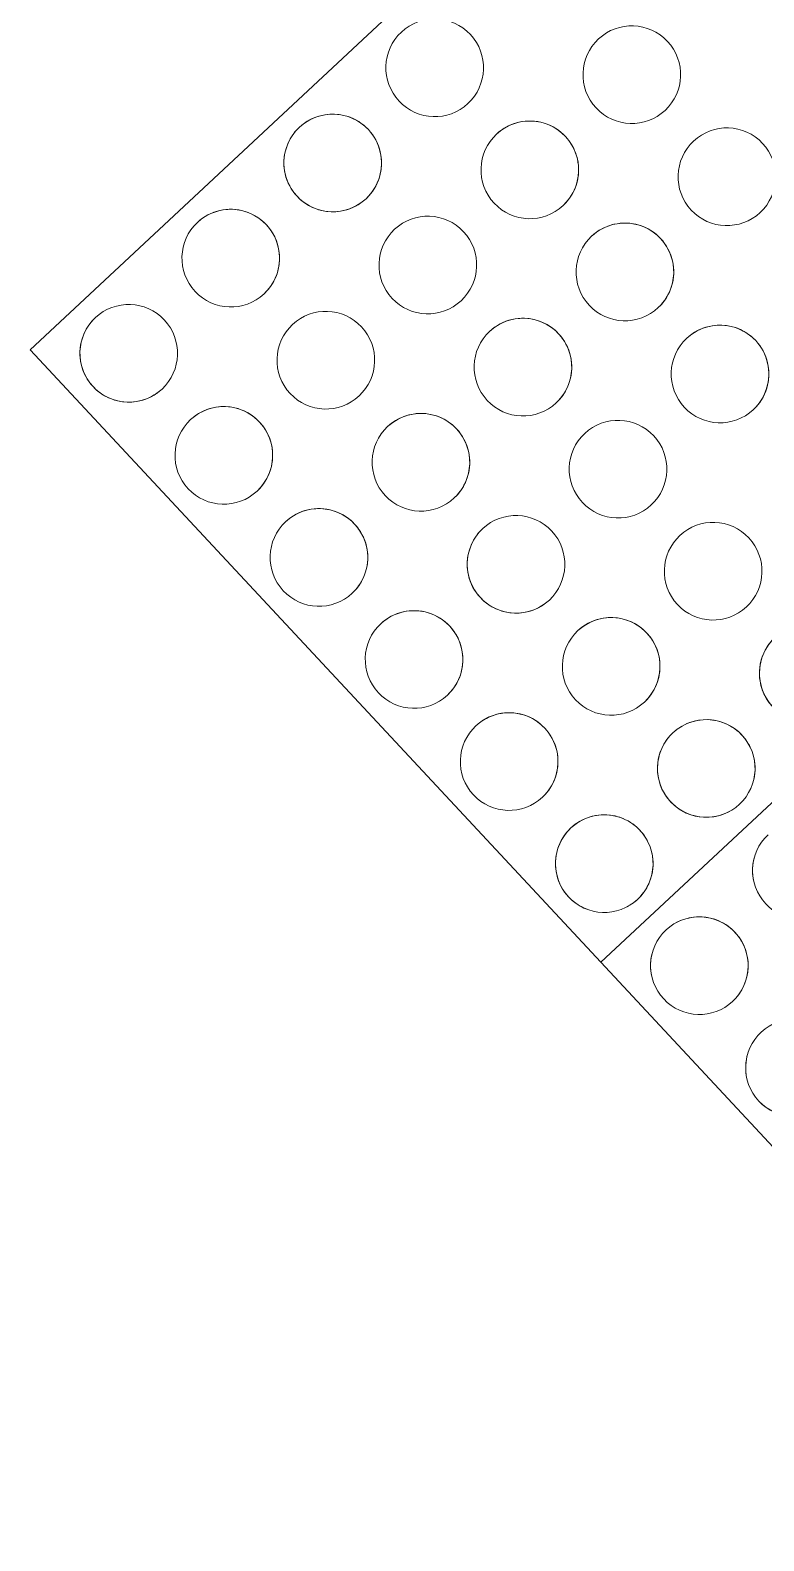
# Model space of a CAD drawing. Header units: millimetres. Extents: x -71377 to 516042, y -145869 to 441446.
# Drawn here: x 239088 to 239351, y 194019 to 194560 of the extents above; entities that cross this region are included whole.
import ezdxf

# ---------------------------------------------------------------- set-up
doc = ezdxf.new("R2010")
doc.units = ezdxf.units.MM
doc.header["$LTSCALE"] = 1000
doc.layers.add('AA_점형블럭', color=8, linetype='Continuous', lineweight=5)

# ---------------------------------------------------------------- blocks, each defined once
blk = doc.blocks.new('점자블럭_원형_개수_ - 점자블럭_원형_개수_-V17-지반층 배치도')
at = {"layer": 'AA_점형블럭'}
for p, q in [((600, 0), (300, 0)), ((600, -300), (600, 0)), ((900.0000000000001, 0), (600, 0)), ((600, 0), (600, -300)), ((900.0000000000001, -300), (900.0000000000001, 0))]:
    blk.add_line(p, q, dxfattribs=at)
for centre, radius, start, end in [((524.9999999999998, -24.99999999999865), 17.49999999999998, 2.862499213317165e-13, 180.0000000000001), ((524.9999999999998, -24.99999999999865), 17.5, 90.00000000000037, 180.0000000000004), ((524.9999999999998, -24.99999999999811), 17.49999999999988, 2.385416011097637e-13, 180), ((524.9999999999998, -24.99999999999811), 17.49999999999994, 90.00000000000031, 180.0000000000003), ((524.9999999999998, -24.99999999999865), 17.49999999999994, 30.00000000000063, 60.00000000000077), ((524.9999999999998, -24.99999999999811), 17.5, 30.00000000000068, 60.00000000000054), ((574.9999999999998, -24.99999999999851), 17.50000000000004, 1.653888434361028e-13, 179.9999999999996), ((574.9999999999998, -24.99999999999851), 17.50000000000011, 90.0000000000004, 180), ((574.9999999999998, -24.99999999999794), 17.4999999999999, 2.926110306946435e-13, 180.0000000000001), ((574.9999999999998, -24.99999999999794), 17.49999999999991, 90.00000000000031, 180.0000000000003), ((574.9999999999998, -24.99999999999851), 17.5000000000001, 30.00000000000067, 60.00000000000063), ((574.9999999999998, -24.99999999999794), 17.49999999999994, 30.00000000000049, 60.00000000000065), ((624.9999999999998, -24.99999999999973), 17.50000000000004, 1.081388591697596e-13, 179.9999999999998), ((624.9999999999998, -24.99999999999932), 17.50000000000004, 2.162777183395192e-13, 179.9999999999995), ((624.9999999999998, -24.99999999999973), 17.49999999999986, 6.630093415987864e-13, 120.0000000000004), ((624.9999999999998, -24.99999999999932), 17.49999999999986, 8.840124554650486e-13, 120.0000000000003), ((674.9999999999998, -24.99999999999959), 17.50000000000004, 1.081388591697596e-13, 179.9999999999997), ((674.9999999999998, -24.99999999999959), 17.49999999999989, 1.030499716794179e-12, 180.0000000000004), ((674.9999999999998, -24.99999999999926), 17.50000000000012, 2.289999370653732e-13, 179.9999999999993), ((674.9999999999998, -24.99999999999926), 17.49999999999989, 1.367638513029312e-12, 180.0000000000002), ((724.9999999999998, -24.99999999999946), 17.50000000000015, 2.099166089765921e-13, 179.9999999999995), ((724.9999999999998, -24.99999999999946), 17.50000000000001, 7.37888686099536e-13, 180.0000000000003), ((724.9999999999998, -24.99999999999885), 17.50000000000011, 0, 180), ((724.9999999999998, -24.99999999999885), 17.49999999999999, 2.289999370653732e-13, 180.0000000000002), ((774.9999999999998, -24.99999999999885), 17.50000000000012, 2.162777183395192e-13, 179.9999999999996), ((774.9999999999998, -24.99999999999885), 17.49999999999974, 1.192708005548819e-12, 180.0000000000001), ((774.9999999999998, -24.99999999999838), 17.49999999999997, 2.289999370653732e-13, 179.9999999999998), ((774.9999999999998, -24.99999999999838), 17.49999999999988, 7.235761900329501e-13, 180.0000000000003), ((824.9999999999998, -24.99999999999865), 17.50000000000007, 2.226388277024462e-13, 179.9999999999998), ((824.9999999999998, -24.99999999999865), 17.49999999999988, 4.882151436046498e-13, 180.0000000000003), ((824.9999999999998, -24.99999999999811), 17.50000000000002, 1.144999685326866e-13, 179.9999999999999), ((824.9999999999998, -24.99999999999811), 17.49999999999982, 1.024138607431252e-12, 180.0000000000004), ((874.9999999999998, -24.99999999999844), 17.50000000000012, 8.110414437731968e-14, 180.0000000000001), ((874.9999999999998, -24.99999999999844), 17.49999999999979, 3.68944343049768e-13, 180.0000000000006), ((874.9999999999998, -24.9999999999979), 17.49999999999989, 1.144999685326866e-13, 180.0000000000001), ((874.9999999999998, -24.9999999999979), 17.49999999999984, 5.915831707522141e-13, 180.0000000000006), ((624.9999999999998, -24.99999999999973), 17.50000000000002, 165.0000000000001, 180), ((624.9999999999998, -24.99999999999932), 17.5, 165.0000000000003, 180.0000000000002), ((524.9999999999998, -24.99999999999865), 17.50000000000013, 179.9999999999998, 359.9999999999991), ((524.9999999999998, -24.99999999999811), 17.50000000000004, 179.9999999999998, 359.9999999999991), ((574.9999999999998, -24.99999999999851), 17.50000000000012, 179.9999999999997, 359.9999999999991), ((574.9999999999998, -24.99999999999851), 17.49999999999988, 179.9999999999997, 344.9999999999995), ((574.9999999999998, -24.99999999999794), 17.50000000000011, 180, 359.9999999999992), ((574.9999999999998, -24.99999999999794), 17.49999999999988, 179.9999999999999, 344.9999999999996), ((624.9999999999998, -24.99999999999973), 17.50000000000003, 179.9999999999997, 359.9999999999994), ((624.9999999999998, -24.99999999999973), 17.5, 179.9999999999997, 240), ((624.9999999999998, -24.99999999999932), 17.50000000000003, 179.9999999999997, 359.9999999999994), ((624.9999999999998, -24.99999999999932), 17.5, 179.9999999999997, 240), ((624.9999999999998, -24.99999999999973), 17.50000000000012, 254.9999999999999, 1.113194138512231e-13), ((624.9999999999998, -24.99999999999932), 17.5, 254.9999999999997, 0), ((674.9999999999998, -24.99999999999959), 17.50000000000001, 179.9999999999997, 359.9999999999991), ((674.9999999999998, -24.99999999999959), 17.5, 180, 0), ((674.9999999999998, -24.99999999999926), 17.49999999999988, 179.9999999999996, 359.9999999999995), ((674.9999999999998, -24.99999999999926), 17.5, 179.9999999999998, 0), ((724.9999999999998, -24.99999999999946), 17.50000000000012, 179.9999999999997, 359.9999999999991), ((724.9999999999998, -24.99999999999946), 17.5, 179.9999999999999, 0), ((724.9999999999998, -24.99999999999885), 17.50000000000014, 179.9999999999998, 359.999999999999), ((724.9999999999998, -24.99999999999885), 17.49999999999997, 180.0000000000005, 359.9999999999995), ((774.9999999999998, -24.99999999999885), 17.49999999999988, 179.9999999999999, 1.017777498068325e-13), ((774.9999999999998, -24.99999999999885), 17.49999999999977, 179.9999999999998, 0), ((774.9999999999998, -24.99999999999838), 17.50000000000001, 179.9999999999999, 359.9999999999994), ((774.9999999999998, -24.99999999999838), 17.50000000000004, 180.0000000000001, 1.526666247102488e-13), ((824.9999999999998, -24.99999999999865), 17.50000000000016, 179.9999999999995, 359.9999999999989), ((824.9999999999998, -24.99999999999865), 17.5, 179.9999999999999, 0), ((824.9999999999998, -24.99999999999811), 17.50000000000009, 179.9999999999996, 359.9999999999991), ((824.9999999999998, -24.99999999999811), 17.49999999999998, 180.0000000000001, 359.9999999999996), ((874.9999999999998, -24.99999999999844), 17.50000000000019, 179.9999999999999, 359.9999999999989), ((874.9999999999998, -24.99999999999844), 17.49999999999994, 180.0000000000007, 359.9999999999994), ((874.9999999999998, -24.9999999999979), 17.50000000000028, 179.9999999999997, 359.9999999999985), ((874.9999999999998, -24.9999999999979), 17.50000000000009, 180.0000000000004, 359.9999999999994), ((575, -74.99999999999852), 17.50000000000011, 3.722157707221299e-13, 179.9999999999998), ((575, -74.99999999999811), 17.50000000000007, 2.735277026058625e-13, 179.9999999999996), ((625, -74.99999999999987), 17.50000000000011, 2.735277026058625e-13, 179.9999999999995), ((625, -74.99999999999936), 17.50000000000013, 5.057081943526992e-13, 179.9999999999994), ((625, -74.99999999999987), 17.50000000000002, 8.840124554650615e-13, 165.0000000000001), ((625, -74.99999999999936), 17.49999999999988, 6.513775987637198e-13, 165.0000000000003), ((675, -74.99999999999973), 17.49999999999998, 2.671665932429354e-13, 180), ((675, -74.99999999999973), 17.49999999999986, 1.071846927653205e-12, 180.0000000000002), ((675, -74.99999999999919), 17.50000000000001, 3.053332494204976e-13, 179.9999999999999), ((675, -74.99999999999919), 17.49999999999997, 7.69694232914171e-13, 180.0000000000002), ((725, -74.99999999999939), 17.49999999999988, 2.76708257287326e-13, 180.0000000000001), ((725, -74.99999999999939), 17.49999999999997, 2.544443745170813e-13, 180.0000000000005), ((725, -74.99999999999906), 17.50000000000002, 1.304027419400042e-13, 179.9999999999997), ((725, -74.99999999999906), 17.49999999999996, 5.979442801151411e-13, 180.0000000000001), ((775, -74.99999999999899), 17.50000000000009, 8.142219984546603e-13, 179.9999999999995), ((775, -74.99999999999899), 17.4999999999998, 1.361277403666385e-12, 180.0000000000002), ((775, -74.99999999999838), 17.50000000000007, 3.943887805014761e-13, 179.9999999999997), ((775, -74.99999999999838), 17.49999999999997, 1.059124708927351e-12, 180.0000000000001), ((825, -74.99999999999872), 17.49999999999988, 3.053332494204976e-13, 180.0000000000001), ((825, -74.99999999999872), 17.50000000000001, 5.152498583970897e-13, 180.0000000000005), ((824.9999999999998, -74.99999999999825), 17.50000000000002, 4.198332179531842e-13, 179.9999999999997), ((824.9999999999998, -74.99999999999825), 17.49999999999988, 7.712845102549028e-13, 180.0000000000002), ((875.0000000000001, -74.99999999999858), 17.49999999999977, 6.750727311406315e-13, 179.9999999999996), ((875.0000000000001, -74.99999999999858), 17.49999999999983, 1.249957989815162e-12, 180.0000000000004), ((874.9999999999998, -74.99999999999811), 17.49999999999992, 4.834443115824545e-13, 180), ((874.9999999999998, -74.99999999999811), 17.49999999999994, 1.017777498068325e-12, 180.0000000000006), ((575, -74.99999999999852), 17.50000000000016, 30.00000000000075, 60.00000000000033), ((575, -74.99999999999811), 17.50000000000016, 30.00000000000059, 60.00000000000035), ((625, -74.99999999999987), 17.50000000000002, 179.9999999999997, 359.9999999999993), ((625, -74.99999999999936), 17.49999999999989, 179.9999999999996, 359.9999999999994), ((625, -74.99999999999987), 17.50000000000003, 255.0000000000002, 6.997220299219738e-14), ((625, -74.99999999999936), 17.50000000000001, 255.0000000000002, 5.088887490341627e-14), ((675, -74.99999999999973), 17.49999999999999, 179.9999999999996, 359.9999999999991), ((675, -74.99999999999973), 17.5, 180, 0), ((675, -74.99999999999919), 17.50000000000002, 179.9999999999997, 359.9999999999991), ((675, -74.99999999999919), 17.50000000000004, 180, 1.526666247102488e-13), ((725, -74.99999999999939), 17.5000000000001, 179.9999999999998, 359.9999999999988), ((725, -74.99999999999939), 17.49999999999988, 180.0000000000006, 359.9999999999996), ((725, -74.99999999999906), 17.50000000000007, 179.9999999999997, 359.9999999999994), ((725, -74.99999999999906), 17.49999999999989, 180, 0), ((775, -74.99999999999899), 17.49999999999992, 179.9999999999994, 359.9999999999991), ((775, -74.99999999999899), 17.49999999999996, 179.9999999999996, 1.017777498068325e-13), ((775, -74.99999999999838), 17.50000000000002, 179.9999999999997, 359.9999999999993), ((775, -74.99999999999838), 17.5, 180, 0), ((825, -74.99999999999872), 17.5, 180, 359.9999999999992), ((825, -74.99999999999872), 17.49999999999998, 180.0000000000007, 359.9999999999994), ((824.9999999999998, -74.99999999999825), 17.50000000000012, 179.9999999999997, 359.9999999999989), ((824.9999999999998, -74.99999999999825), 17.49999999999977, 180.0000000000003, 359.9999999999996), ((875.0000000000001, -74.99999999999858), 17.49999999999994, 179.9999999999998, 0), ((875.0000000000001, -74.99999999999858), 17.49999999999985, 180.0000000000001, 359.9999999999996), ((874.9999999999998, -74.99999999999811), 17.50000000000016, 179.9999999999995, 359.9999999999991), ((874.9999999999998, -74.99999999999811), 17.5, 180.0000000000001, 0), ((625, -74.99999999999987), 17.4999999999999, 209.9999999999997, 239.9999999999998), ((625, -74.99999999999936), 17.4999999999999, 209.9999999999997, 239.9999999999998), ((625, -124.9999999999999), 17.49999999999995, 1.84472171524884e-13, 180.0000000000004), ((625, -124.9999999999995), 17.50000000000006, 4.579998741307465e-13, 179.9999999999995), ((625, -124.9999999999999), 17.49999999999996, 6.513775987637278e-13, 165.0000000000004), ((625, -124.9999999999995), 17.49999999999999, 1.116647312166383e-12, 165.0000000000001), ((675, -124.9999999999997), 17.49999999999989, 3.722157707221313e-13, 179.9999999999998), ((675, -124.9999999999997), 17.49999999999987, 8.364858812249049e-13, 180.0000000000002), ((675, -124.9999999999992), 17.50000000000009, 1.653888434361028e-13, 179.9999999999995), ((675, -124.9999999999992), 17.49999999999989, 6.513775987637176e-13, 180), ((725, -124.9999999999996), 17.49999999999986, 2.608054838800084e-13, 179.9999999999999), ((725, -124.9999999999996), 17.5, 5.581873465968472e-13, 180.0000000000004), ((725, -124.9999999999991), 17.49999999999995, 4.198332179531842e-13, 179.9999999999999), ((725, -124.9999999999991), 17.49999999999988, 6.77458147151729e-13, 180.0000000000004), ((775, -124.9999999999989), 17.5, 3.967741965125738e-13, 179.9999999999996), ((775, -124.9999999999989), 17.49999999999994, 7.251664673736819e-13, 180.0000000000003), ((775, -124.9999999999986), 17.50000000000011, 5.343331864858708e-13, 179.9999999999994), ((775, -124.9999999999986), 17.49999999999994, 9.986941699795442e-13, 180.0000000000001), ((825, -124.9999999999988), 17.50000000000001, 3.053332494204976e-13, 179.9999999999999), ((825, -124.9999999999988), 17.49999999999986, 8.364858812249049e-13, 180.0000000000001), ((824.9999999999998, -124.9999999999983), 17.50000000000003, 4.198332179531842e-13, 179.9999999999995), ((824.9999999999998, -124.9999999999983), 17.49999999999987, 1.113194138512231e-12, 180.0000000000001), ((875.0000000000001, -124.9999999999986), 17.49999999999972, 4.643609834936734e-13, 180.0000000000009), ((875.0000000000001, -124.9999999999986), 17.49999999999987, 8.205831078175873e-13, 180.0000000000008), ((874.9999999999998, -124.9999999999982), 17.50000000000012, 4.150623859309889e-13, 179.9999999999995), ((874.9999999999998, -124.9999999999982), 17.50000000000001, 7.251664673736819e-13, 180.0000000000003), ((675, -124.9999999999997), 17.49999999999998, 179.9999999999997, 359.9999999999991), ((675, -124.9999999999997), 17.49999999999999, 180.0000000000001, 359.9999999999996), ((675, -124.9999999999992), 17.5, 179.9999999999996, 359.9999999999994), ((675, -124.9999999999992), 17.49999999999994, 180, 359.9999999999996), ((725, -124.9999999999996), 17.50000000000009, 179.9999999999995, 359.9999999999991), ((725, -124.9999999999996), 17.49999999999999, 180.0000000000005, 359.9999999999996), ((725, -124.9999999999991), 17.5, 179.9999999999998, 359.9999999999989), ((725, -124.9999999999991), 17.50000000000002, 180.0000000000002, 1.526666247102488e-13), ((775, -124.9999999999989), 17.49999999999994, 179.9999999999996, 359.9999999999992), ((775, -124.9999999999989), 17.5, 179.9999999999999, 0), ((775, -124.9999999999986), 17.49999999999987, 179.9999999999996, 5.088887490341627e-14), ((775, -124.9999999999986), 17.50000000000012, 179.9999999999997, 1.017777498068325e-13), ((825, -124.9999999999988), 17.50000000000009, 179.9999999999995, 359.999999999999), ((825, -124.9999999999988), 17.50000000000011, 180, 0), ((824.9999999999998, -124.9999999999983), 17.49999999999988, 179.9999999999996, 359.9999999999995), ((824.9999999999998, -124.9999999999983), 17.5, 180, 0), ((875.0000000000001, -124.9999999999986), 17.50000000000016, 179.9999999999995, 359.9999999999984), ((875.0000000000001, -124.9999999999986), 17.49999999999988, 180.0000000000005, 359.9999999999996), ((874.9999999999998, -124.9999999999982), 17.50000000000012, 179.9999999999994, 359.9999999999991), ((874.9999999999998, -124.9999999999982), 17.50000000000005, 180.0000000000001, 1.526666247102488e-13), ((725, -174.9999999999997), 17.49999999999998, 2.735277026058625e-13, 180.0000000000001), ((725, -174.9999999999997), 17.49999999999999, 6.138470535224587e-13, 180.0000000000003), ((725, -174.9999999999992), 17.49999999999989, 3.307776868722057e-13, 180.0000000000001), ((725, -174.9999999999992), 17.49999999999977, 5.58323656083192e-13, 180), ((775, -174.999999999999), 17.49999999999999, 3.339582415536692e-13, 180.0000000000001), ((775, -174.999999999999), 17.49999999999998, 7.37888686099536e-13, 180.0000000000003), ((775.0000000000003, -174.9999999999986), 17.50000000000001, 5.088887490341627e-13, 179.9999999999993), ((775.0000000000003, -174.9999999999986), 17.49999999999998, 9.223608576244198e-13, 180.0000000000003), ((825.0000000000003, -174.9999999999989), 17.49999999999977, 3.722157707221304e-13, 179.9999999999998), ((825.0000000000003, -174.9999999999989), 17.49999999999994, 1.024138607431252e-12, 180.0000000000001), ((825.0000000000003, -174.9999999999984), 17.49999999999995, 4.198332179531842e-13, 179.9999999999999), ((825.0000000000003, -174.9999999999984), 17.49999999999994, 1.15772190405272e-12, 180.0000000000003), ((875.0000000000003, -174.9999999999987), 17.49999999999999, 5.088887490341627e-13, 180.0000000000002), ((875.0000000000003, -174.9999999999987), 17.49999999999999, 9.700691778463726e-13, 180.0000000000007), ((875.0000000000003, -174.9999999999981), 17.49999999999986, 5.088887490341627e-13, 180.0000000000002), ((875.0000000000003, -174.9999999999981), 17.49999999999995, 1.113194138512231e-12, 180.0000000000005), ((725, -174.9999999999997), 17.50000000000014, 179.9999999999999, 359.9999999999989), ((725, -174.9999999999997), 17.49999999999989, 179.9999999999997, 0), ((725, -174.9999999999992), 17.50000000000016, 179.9999999999999, 359.9999999999987), ((725, -174.9999999999992), 17.49999999999989, 180.0000000000002, 359.9999999999996), ((775, -174.999999999999), 17.49999999999999, 179.9999999999999, 359.9999999999994), ((775, -174.999999999999), 17.49999999999989, 179.9999999999998, 0), ((775.0000000000003, -174.9999999999986), 17.49999999999995, 179.9999999999995, 1.017777498068325e-13), ((775.0000000000003, -174.9999999999986), 17.49999999999998, 179.9999999999999, 5.088887490341627e-14), ((825.0000000000003, -174.9999999999989), 17.50000000000016, 179.9999999999993, 359.9999999999987), ((825.0000000000003, -174.9999999999989), 17.49999999999988, 180.0000000000001, 359.9999999999995), ((825.0000000000003, -174.9999999999984), 17.49999999999994, 179.9999999999996, 5.088887490341627e-14), ((825.0000000000003, -174.9999999999984), 17.49999999999977, 179.9999999999999, 0), ((875.0000000000003, -174.9999999999987), 17.50000000000011, 179.9999999999996, 359.9999999999989), ((875.0000000000003, -174.9999999999987), 17.49999999999989, 180, 0), ((875.0000000000003, -174.9999999999981), 17.50000000000011, 179.9999999999996, 359.9999999999989), ((875.0000000000003, -174.9999999999981), 17.50000000000002, 180.0000000000002, 1.526666247102488e-13), ((775.0000000000003, -224.9999999999991), 17.49999999999997, 3.307776868722057e-13, 180), ((775.0000000000003, -224.9999999999991), 17.49999999999989, 8.889650334690529e-13, 180.0000000000004), ((775.0000000000003, -224.9999999999987), 17.4999999999998, 6.615553737444113e-13, 180.0000000000005), ((775.0000000000003, -224.9999999999987), 17.49999999999985, 1.304027419400042e-12, 180.0000000000005), ((825.0000000000003, -224.999999999999), 17.50000000000003, 4.198332179531842e-13, 179.9999999999996), ((825.0000000000003, -224.999999999999), 17.49999999999995, 1.304027419400042e-12, 180.0000000000001), ((825.0000000000003, -224.9999999999983), 17.49999999999989, 0, 179.9999999999998), ((825.0000000000003, -224.9999999999983), 17.50000000000006, 6.551942643814845e-13, 180.0000000000003), ((775.0000000000003, -224.9999999999991), 17.50000000000006, 179.9999999999997, 359.9999999999993), ((775.0000000000003, -224.9999999999991), 17.50000000000011, 180, 0), ((775.0000000000003, -224.9999999999987), 17.49999999999994, 179.9999999999997, 359.9999999999994), ((775.0000000000003, -224.9999999999987), 17.50000000000004, 180.0000000000001, 359.9999999999996), ((825.0000000000003, -224.999999999999), 17.5, 179.9999999999996, 359.9999999999994), ((825.0000000000003, -224.999999999999), 17.50000000000011, 180, 0), ((825.0000000000003, -224.9999999999983), 17.50000000000016, 179.9999999999999, 359.9999999999989), ((825.0000000000003, -224.9999999999983), 17.49999999999977, 180.0000000000001, 0)]:
    blk.add_arc(centre, radius, start, end, dxfattribs=at)

msp = doc.modelspace()

# ---------------------------------------------------------------- block references
at = {"layer": 'AA_점형블럭', "rotation": 133.0000012484766}
msp.add_blockref('점자블럭_원형_개수_ - 점자블럭_원형_개수_-V17-지반층 배치도', (239702.2479071447, 193787.485869502), dxfattribs=at)

doc.saveas('drawing.dxf')
